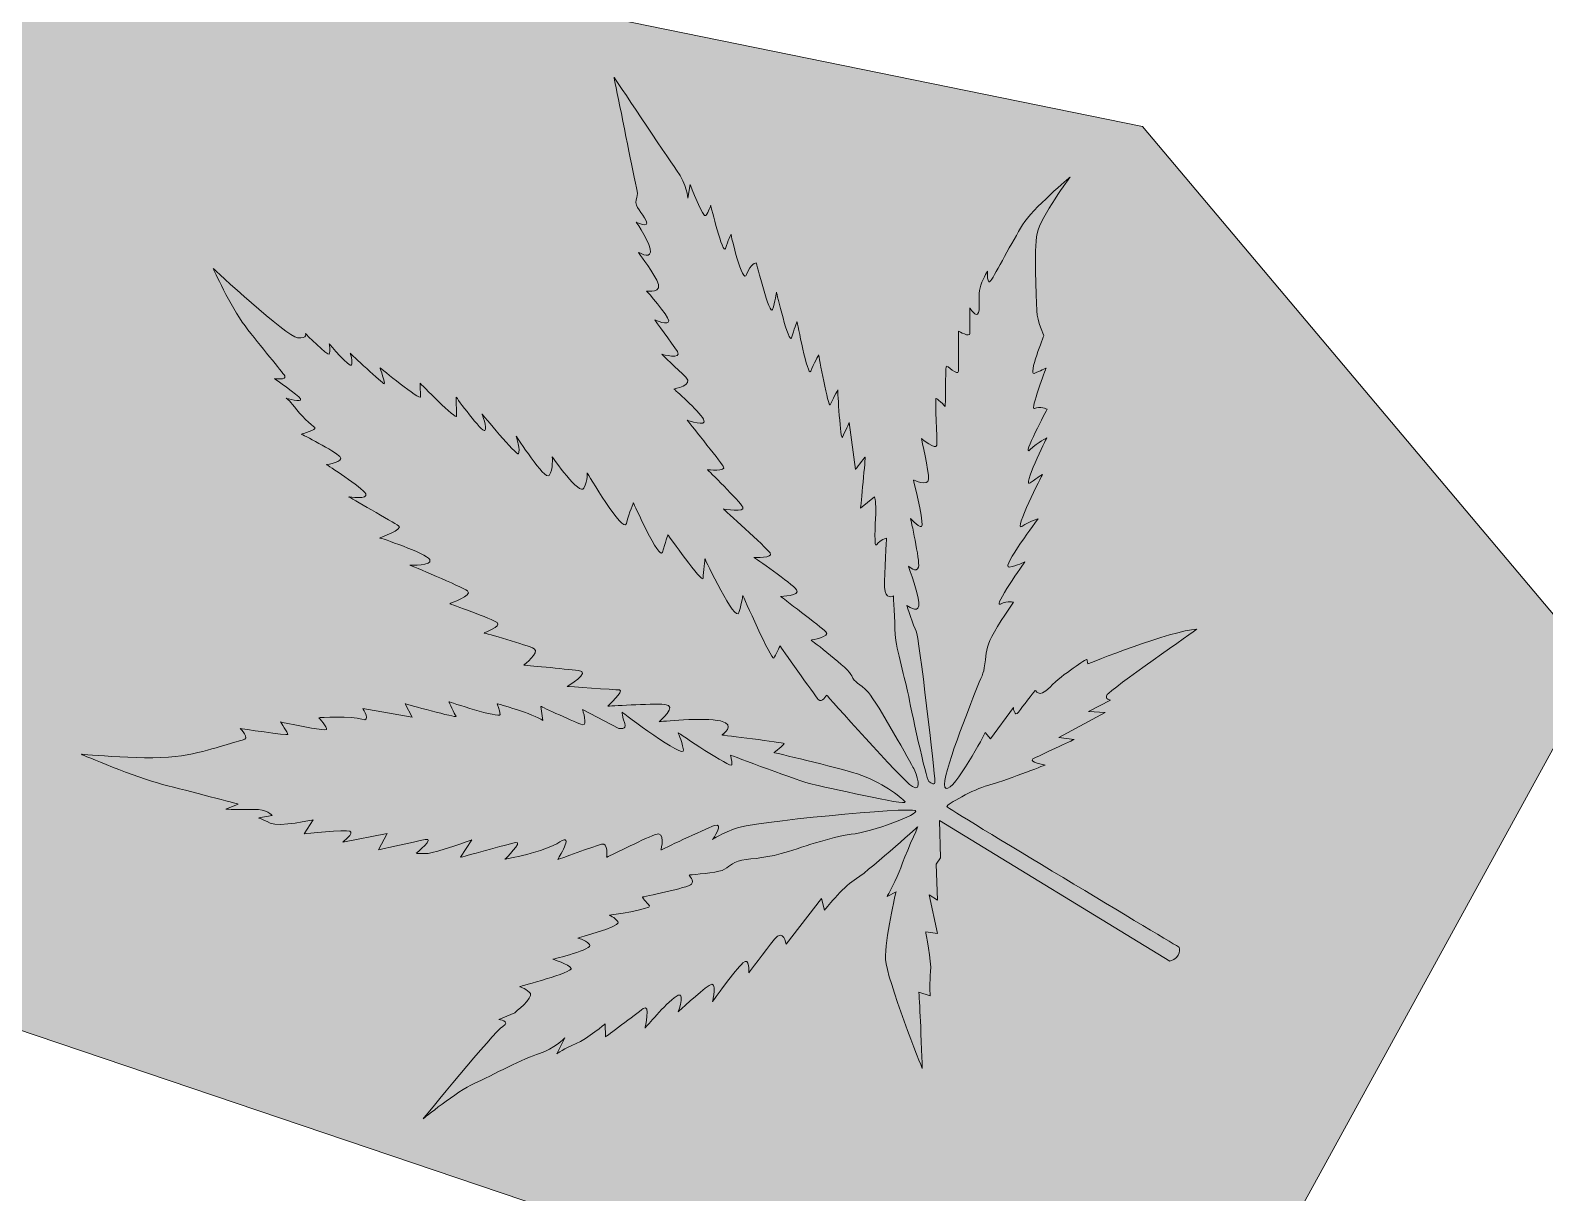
# Model space of a CAD drawing. Extents: x 566 to 1519, y -1337 to -562.
# Drawn here: x 837 to 891, y -1020.1 to -978.6 of the extents above; entities that cross this region are included whole.
import ezdxf

# ---------------------------------------------------------------- set-up
doc = ezdxf.new("R2010")
doc.units = 0
doc.header["$MEASUREMENT"] = 0
doc.layers.add('katman 1', color=7, linetype='Continuous')

msp = doc.modelspace()

# ---------------------------------------------------------------- hatches: boundary and pattern name
at = {"layer": 'katman 1', "true_color": 0x008000}
h = msp.add_hatch(color=96, dxfattribs=at)
h.dxf.hatch_style = 2
h.paths.add_polyline_path([(811.599, -1183.102), (830.718, -1164.508), (837.586, -1132.944), (803.123, -1095.325), (768.246, -1066.355), (785.827, -1038.681), (778.67, -1017.451), (820.256, -1006.788), (834.807, -1013.674), (867.184, -1024.628), (880.089, -1024.628), (892.869, -1001.333), (876.63, -982.037), (825.757, -971.66), (828.805, -941.233), (842.903, -931.447), (867.184, -949.16), (885.433, -949.16), (900.412, -946.895), (917.708, -920.377), (895.828, -899.882), (872.452, -907.978), (842.977, -920.377), (803.123, -943.122), (781.935, -937.318), (786.259, -926.882), (807.447, -915.423), (836.417, -868.749), (863.226, -848.427), (911.654, -822.915), (942.787, -842.806), (949.468, -869.182), (973.054, -911.964), (999.863, -924.961), (1039.561, -924.096), (1063.518, -901.179), (1072.506, -852.318), (1067.749, -822.915), (1082.451, -790.053), (1056.939, -723.997), (983.432, -716.546), (948.676, -727.356), (922.032, -745.432), (892.869, -758.109), (862.793, -748.976), (836.849, -758.109), (818.689, -778.81), (798.541, -794.377), (770.751, -800.431), (766.828, -814.762), (770.751, -847.13), (769.521, -869.182), (733.217, -891.948), (708.86, -872.12), (697.212, -867.452), (678.958, -875.668), (663.891, -898.585), (669.944, -909.827), (680.366, -926.882), (686.218, -943.554), (697.212, -952.202), (693.726, -966.427), (703.053, -983.334), (708.86, -991.118), (730.48, -998.864), (746.911, -1006.788), (743.452, -1017.451), (718.373, -1035.008), (686.224, -1055.112), (670.377, -1069.768), (653.946, -1103.973), (642.271, -1119.205), (635.353, -1142.863), (646.44, -1156.293), (683.349, -1151.08), (720.967, -1139.11), (758.775, -1132.944), (775.882, -1134.996), (791.448, -1145.093)])

# ---------------------------------------------------------------- linework, layer by layer
at = {"layer": 'katman 1', "lineweight": 0}
msp.add_lwpolyline([(768.246, -1066.355), (785.827, -1038.681), (778.67, -1017.451), (820.256, -1006.788), (834.807, -1013.674), (867.184, -1024.628), (880.089, -1024.628), (892.869, -1001.333), (876.63, -982.037), (825.757, -971.66), (828.805, -941.233), (842.903, -931.447), (867.184, -949.16), (885.433, -949.16), (900.412, -946.895), (917.708, -920.377), (895.828, -899.882), (872.452, -907.978), (842.977, -920.377), (803.123, -943.122), (781.935, -937.318), (786.259, -926.882), (807.447, -915.423), (836.417, -868.749)], dxfattribs=at)
for points, knots in [([(1502.148, -1023.164), (1471.571, -973.264), (1430.777, -934.7), (1331.077, -908.696), (1329.088, -908.036), (1313.959, -903.256), (1292.678, -903.256), (1276.991, -903.256), (1261.885, -905.849), (1247.792, -910.965), (1227.812, -918.213), (1216.896, -921.039), (1208.841, -921.039), (1200.187, -921.039), (1193.985, -917.748), (1182.728, -911.775), (1182.728, -911.775), (1181.957, -911.365), (1181.957, -911.365), (1175.047, -907.699), (1165.814, -905.841), (1154.516, -905.841), (1126.822, -905.841), (1087.694, -917.233), (1049.847, -936.312), (996.236, -963.341), (978.639, -985.6), (966.364, -1014.912), (959.064, -1032.339), (956.443, -1047.414), (955.53, -1054.85), (953.137, -1074.347), (957.086, -1077.212), (958.386, -1078.154), (958.962, -1078.571), (959.62, -1078.861), (960.32, -1079.006), (960.366, -1079.016), (960.463, -1079.037), (960.563, -1079.057), (959.046, -1088.194), (954.712, -1123.775), (973.492, -1149.926), (973.308, -1150.125), (973.11, -1150.301), (972.929, -1150.508), (972.432, -1151.078), (971.963, -1151.676), (971.513, -1152.292), (971.513, -1152.292), (831.634, -1264.002), (831.634, -1264.002), (830.994, -1264.328), (830.367, -1264.674), (829.75, -1265.047), (828.526, -1265.788), (827.381, -1266.627), (826.288, -1267.52), (824.151, -1268.155), (822.114, -1268.903), (820.267, -1269.826), (820.175, -1269.872), (820.081, -1269.916), (819.989, -1269.964), (819.953, -1269.985), (819.917, -1270.007), (819.877, -1270.025), (812.765, -1273.28), (807.921, -1278.657), (807.806, -1287.122), (806.08, -1289.35), (806.336, -1292.091), (807.661, -1294.706), (804.475, -1296.575), (803.957, -1300.646), (807.419, -1304.284), (807.755, -1304.049), (808.104, -1303.853), (808.451, -1303.654), (808.528, -1303.743), (808.592, -1303.83), (808.675, -1303.917), (809.137, -1303.595), (809.614, -1303.312), (810.1, -1303.05), (810.146, -1303.024), (810.195, -1303.002), (810.243, -1302.979), (810.256, -1302.971), (810.271, -1302.965), (810.286, -1302.958), (808.987, -1305.89), (810.442, -1308.085), (812.958, -1309.644), (812.739, -1310.277), (812.547, -1310.921), (812.41, -1311.59), (813.106, -1311.758), (813.733, -1311.98), (814.312, -1312.247), (813.713, -1315.584), (816.868, -1318.485), (821.26, -1320.364), (821.696, -1321.271), (822.148, -1322.145), (822.622, -1322.946), (822.179, -1323.198), (821.645, -1323.422), (821.003, -1323.617), (821.549, -1327.563), (824.834, -1328.455), (828.684, -1327.958), (829.316, -1329.349), (829.522, -1330.199), (828.673, -1329.497), (831.353, -1331.725), (834.902, -1332.885), (838.419, -1332.423), (838.786, -1332.423), (839.151, -1332.404), (839.518, -1332.37), (839.421, -1334.117), (840.375, -1335.965), (843.383, -1336.714), (843.974, -1336.86), (844.55, -1336.821), (845.113, -1336.655), (845.345, -1336.698), (845.575, -1336.729), (845.806, -1336.724), (845.89, -1336.721), (845.972, -1336.704), (846.054, -1336.698), (846.253, -1336.676), (846.451, -1336.643), (846.646, -1336.589), (846.734, -1336.566), (846.819, -1336.538), (846.906, -1336.505), (847.107, -1336.436), (847.305, -1336.349), (847.502, -1336.245), (847.563, -1336.215), (847.624, -1336.186), (847.686, -1336.151), (849.166, -1336.915), (850.808, -1337.171), (852.425, -1336.935), (852.939, -1336.964), (853.452, -1336.951), (853.964, -1336.88), (853.987, -1336.879), (854.005, -1336.877), (854.028, -1336.875), (854.471, -1336.811), (854.909, -1336.712), (855.345, -1336.581), (855.391, -1336.566), (855.438, -1336.551), (855.485, -1336.538), (855.902, -1336.403), (856.312, -1336.239), (856.714, -1336.044), (856.768, -1336.018), (856.819, -1335.99), (856.872, -1335.96), (857.271, -1335.758), (857.66, -1335.529), (858.033, -1335.264), (858.07, -1335.24), (858.104, -1335.21), (858.14, -1335.184), (858.525, -1334.904), (858.897, -1334.6), (859.244, -1334.257), (859.244, -1334.257), (859.244, -1334.256), (859.244, -1334.256), (859.246, -1334.256), (859.246, -1334.256), (859.248, -1334.256), (860.159, -1334.136), (861.059, -1333.966), (861.951, -1333.769), (862.098, -1333.736), (862.243, -1333.698), (862.391, -1333.663), (863.22, -1333.468), (864.041, -1333.237), (864.852, -1332.974), (864.893, -1332.959), (864.938, -1332.948), (864.982, -1332.933), (866.809, -1332.326), (868.57, -1331.542), (870.245, -1330.599), (870.246, -1330.596), (870.25, -1330.594), (870.251, -1330.593), (870.253, -1330.593), (870.253, -1330.593), (870.255, -1330.593), (870.459, -1330.558), (870.651, -1330.499), (870.852, -1330.45), (871.117, -1330.385), (871.382, -1330.32), (871.64, -1330.231), (871.836, -1330.163), (872.027, -1330.086), (872.219, -1330.005), (872.492, -1329.89), (872.762, -1329.759), (873.022, -1329.615), (873.174, -1329.531), (873.327, -1329.454), (873.473, -1329.364), (873.876, -1329.112), (874.266, -1328.835), (874.632, -1328.515), (874.632, -1328.515), (991.455, -1225.43), (991.455, -1225.43), (997.41, -1222.539), (1000.166, -1218.455), (1003.549, -1213.281), (1003.549, -1213.281), (1026.313, -1193.195), (1026.313, -1193.195), (1026.672, -1193.853), (1027.169, -1194.448), (1027.824, -1194.909), (1028.529, -1195.403), (1045.447, -1207.114), (1075.148, -1215.272), (1089.895, -1219.322), (1109.438, -1222.861), (1132.718, -1222.861), (1152.477, -1222.861), (1174.93, -1220.308), (1199.407, -1213.352), (1264.499, -1194.852), (1294.024, -1177.832), (1322.58, -1161.372), (1338.418, -1152.243), (1353.379, -1143.619), (1373.825, -1135.213), (1418.699, -1116.756), (1441.353, -1109.583), (1451.03, -1106.519), (1453.885, -1105.614), (1455.462, -1105.115), (1456.451, -1104.689), (1458.384, -1103.857), (1459.735, -1102.473), (1460.64, -1100.821), (1461.244, -1099.723), (1461.647, -1098.51), (1461.886, -1097.256), (1465.708, -1098.482), (1470.117, -1099.412), (1474.915, -1099.412), (1481.051, -1099.412), (1486.825, -1097.849), (1492.147, -1094.81), (1493.318, -1094.142), (1494.478, -1093.424), (1495.604, -1092.611), (1496.919, -1091.658), (1498.22, -1090.749), (1499.486, -1089.863), (1507.84, -1084.02), (1515.732, -1078.499), (1517.606, -1068.014), (1519.482, -1057.506), (1514.715, -1043.672), (1502.148, -1023.164)], [0, 0, 0, 0, 1, 1, 1, 2, 2, 2, 3, 3, 3, 4, 4, 4, 5, 5, 5, 6, 6, 6, 7, 7, 7, 8, 8, 8, 9, 9, 9, 10, 10, 10, 11, 11, 11, 12, 12, 12, 13, 13, 13, 14, 14, 14, 15, 15, 15, 16, 16, 16, 17, 17, 17, 18, 18, 18, 19, 19, 19, 20, 20, 20, 21, 21, 21, 22, 22, 22, 23, 23, 23, 24, 24, 24, 25, 25, 25, 26, 26, 26, 27, 27, 27, 28, 28, 28, 29, 29, 29, 30, 30, 30, 31, 31, 31, 32, 32, 32, 33, 33, 33, 34, 34, 34, 35, 35, 35, 36, 36, 36, 37, 37, 37, 38, 38, 38, 39, 39, 39, 40, 40, 40, 41, 41, 41, 42, 42, 42, 43, 43, 43, 44, 44, 44, 45, 45, 45, 46, 46, 46, 47, 47, 47, 48, 48, 48, 49, 49, 49, 50, 50, 50, 51, 51, 51, 52, 52, 52, 53, 53, 53, 54, 54, 54, 55, 55, 55, 56, 56, 56, 57, 57, 57, 58, 58, 58, 59, 59, 59, 60, 60, 60, 61, 61, 61, 62, 62, 62, 63, 63, 63, 64, 64, 64, 65, 65, 65, 66, 66, 66, 67, 67, 67, 68, 68, 68, 69, 69, 69, 70, 70, 70, 71, 71, 71, 72, 72, 72, 73, 73, 73, 74, 74, 74, 75, 75, 75, 76, 76, 76, 77, 77, 77, 78, 78, 78, 79, 79, 79, 80, 80, 80, 81, 81, 81, 82, 82, 82, 83, 83, 83, 84, 84, 84, 85, 85, 85, 86, 86, 86, 87, 87, 87, 88, 88, 88, 89, 89, 89, 90, 90, 90, 91, 91, 91, 92, 92, 92, 92]), ([(838.791, -1004.441), (838.82, -1004.464), (840.749, -1005.271), (841.687, -1005.514), (842.625, -1005.758), (844.382, -1006.215), (844.382, -1006.215), (844.382, -1006.215), (843.941, -1006.401), (843.941, -1006.401), (843.941, -1006.401), (844.474, -1006.424), (844.94, -1006.409), (845.409, -1006.391), (845.593, -1006.62), (845.593, -1006.62), (845.593, -1006.62), (845.113, -1006.706), (845.113, -1006.706), (845.113, -1006.706), (845.195, -1006.742), (845.524, -1006.895), (845.852, -1007.046), (847.061, -1006.78), (847.061, -1006.78), (847.061, -1006.78), (846.74, -1007.273), (846.74, -1007.273), (846.74, -1007.273), (848.203, -1007.127), (848.366, -1007.186), (848.526, -1007.244), (848.116, -1007.571), (848.116, -1007.571), (848.116, -1007.571), (849.696, -1007.272), (849.696, -1007.272), (849.696, -1007.272), (849.383, -1007.846), (849.383, -1007.846), (849.383, -1007.846), (850.675, -1007.569), (851.051, -1007.481), (851.428, -1007.39), (850.732, -1007.974), (850.732, -1007.974), (850.732, -1007.974), (850.903, -1007.996), (851.155, -1007.976), (851.412, -1007.959), (852.717, -1007.497), (852.717, -1007.497), (852.717, -1007.497), (852.314, -1008.117), (852.314, -1008.117), (852.314, -1008.117), (854.022, -1007.644), (854.287, -1007.588), (854.551, -1007.53), (853.897, -1008.187), (853.897, -1008.187), (853.897, -1008.187), (855.318, -1007.922), (855.853, -1007.568), (856.386, -1007.212), (855.782, -1008.191), (855.782, -1008.191), (855.782, -1008.191), (857.089, -1007.729), (857.337, -1007.648), (857.589, -1007.568), (857.522, -1008.117), (857.522, -1008.117), (857.522, -1008.117), (858.797, -1007.484), (859.233, -1007.31), (859.666, -1007.135), (859.458, -1007.853), (859.458, -1007.853), (859.458, -1007.853), (860.974, -1007.132), (861.361, -1006.987), (861.744, -1006.839), (861.3, -1007.481), (861.3, -1007.481), (861.3, -1007.481), (861.398, -1007.377), (862.043, -1007.109), (862.688, -1006.842), (868.338, -1006.322), (868.53, -1006.447), (868.723, -1006.572), (866.967, -1007.216), (866.244, -1007.295), (865.524, -1007.377), (864.413, -1007.795), (863.742, -1007.986), (863.069, -1008.173), (862.55, -1008.157), (862.211, -1008.256), (861.874, -1008.356), (861.874, -1008.54), (861.522, -1008.614), (861.17, -1008.692), (860.46, -1008.749), (860.46, -1008.749), (860.46, -1008.749), (860.656, -1008.965), (860.551, -1009.08), (860.446, -1009.194), (858.792, -1009.536), (858.792, -1009.536), (858.792, -1009.536), (858.932, -1009.718), (859.05, -1009.842), (859.169, -1009.965), (857.627, -1010.183), (857.627, -1010.183), (857.627, -1010.183), (857.915, -1010.324), (857.936, -1010.457), (857.956, -1010.592), (856.491, -1010.997), (856.491, -1010.997), (856.491, -1010.997), (856.724, -1011.04), (856.909, -1011.222), (857.095, -1011.405), (855.608, -1011.749), (855.608, -1011.749), (855.608, -1011.749), (856.184, -1011.94), (856.261, -1012.08), (856.335, -1012.22), (854.423, -1012.73), (854.423, -1012.73), (854.423, -1012.73), (854.703, -1012.837), (854.806, -1012.978), (854.912, -1013.123), (854.242, -1013.663), (854.242, -1013.663), (854.242, -1013.663), (853.674, -1013.903), (853.674, -1013.903), (853.674, -1013.903), (854.12, -1013.964), (853.819, -1014.15), (853.516, -1014.332), (850.976, -1017.451), (850.976, -1017.451), (850.976, -1017.451), (852.179, -1016.463), (852.802, -1016.184), (853.426, -1015.902), (854.593, -1015.274), (855.124, -1015.117), (855.652, -1014.958), (856.029, -1014.563), (856.029, -1014.563), (856.029, -1014.563), (855.744, -1015.124), (855.744, -1015.124), (855.744, -1015.124), (856.023, -1014.926), (856.431, -1014.764), (856.84, -1014.602), (857.471, -1014.053), (857.471, -1014.053), (857.471, -1014.053), (857.487, -1014.522), (857.487, -1014.522), (857.487, -1014.522), (858.555, -1013.722), (858.825, -1013.516), (859.096, -1013.311), (858.891, -1014.214), (858.891, -1014.214), (858.891, -1014.214), (859.463, -1013.52), (859.931, -1013.125), (860.401, -1012.73), (860.075, -1013.63), (860.075, -1013.63), (860.075, -1013.63), (860.854, -1012.901), (861.176, -1012.685), (861.497, -1012.467), (861.298, -1013.268), (861.298, -1013.268), (861.298, -1013.268), (862.124, -1012.113), (862.381, -1011.882), (862.636, -1011.652), (862.593, -1012.234), (862.593, -1012.234), (862.593, -1012.234), (863.167, -1011.463), (863.503, -1011.041), (863.839, -1010.62), (863.919, -1011.221), (863.919, -1011.221), (863.919, -1011.221), (865.18, -1009.585), (865.18, -1009.585), (865.18, -1009.585), (865.287, -1010.008), (865.287, -1010.008), (865.287, -1010.008), (865.956, -1009.164), (866.346, -1008.937), (866.736, -1008.711), (868.624, -1007.026), (868.624, -1007.026), (868.624, -1007.026), (868.133, -1008.111), (868.012, -1008.488), (867.887, -1008.864), (867.528, -1009.513), (867.528, -1009.513), (867.528, -1009.513), (867.844, -1009.351), (867.844, -1009.351), (867.844, -1009.351), (867.434, -1011.064), (867.469, -1011.759), (867.507, -1012.453), (868.777, -1015.654), (868.777, -1015.654), (868.777, -1015.654), (868.736, -1014.407), (868.714, -1013.967), (868.695, -1013.529), (868.66, -1012.927), (868.66, -1012.927), (868.66, -1012.927), (869.058, -1013.064), (869.058, -1013.064), (869.058, -1013.064), (869.037, -1012.534), (869.076, -1012.193), (869.114, -1011.853), (868.902, -1010.772), (868.902, -1010.772), (868.902, -1010.772), (869.322, -1010.831), (869.322, -1010.831), (869.322, -1010.831), (869.027, -1009.452), (869.027, -1009.452), (869.027, -1009.452), (869.326, -1009.646), (869.326, -1009.646), (869.326, -1009.646), (869.275, -1008.366), (869.275, -1008.366), (869.275, -1008.366), (869.427, -1008.131), (869.427, -1008.131), (869.427, -1008.131), (869.399, -1006.799), (869.399, -1006.799), (869.399, -1006.799), (877.61, -1011.823), (877.61, -1011.823), (878.054, -1011.705), (877.936, -1011.321), (877.936, -1011.321), (877.936, -1011.321), (869.67, -1006.378), (869.656, -1006.307), (869.641, -1006.237), (870.607, -1005.687), (871.12, -1005.554), (871.633, -1005.42), (873.157, -1004.825), (873.157, -1004.825), (873.157, -1004.825), (872.542, -1004.71), (872.728, -1004.608), (872.917, -1004.506), (874.192, -1003.913), (874.192, -1003.913), (874.192, -1003.913), (873.648, -1003.844), (873.648, -1003.844), (873.648, -1003.844), (875.305, -1002.952), (875.305, -1002.952), (875.305, -1002.952), (874.704, -1002.908), (874.704, -1002.908), (874.704, -1002.908), (875.492, -1002.505), (875.492, -1002.505), (875.492, -1002.505), (875.263, -1002.478), (875.375, -1002.309), (875.489, -1002.138), (878.573, -999.977), (878.573, -999.977), (877.705, -1000.004), (874.688, -1001.213), (874.688, -1001.213), (874.688, -1001.213), (874.653, -1001.047), (874.653, -1001.047), (874.653, -1001.047), (873.791, -1001.562), (873.34, -1002.041), (872.887, -1002.519), (872.843, -1002.085), (872.789, -1002.171), (872.733, -1002.256), (872.366, -1002.73), (872.213, -1002.934), (872.058, -1003.137), (872.032, -1002.776), (872.032, -1002.776), (872.032, -1002.776), (871.209, -1003.885), (871.209, -1003.885), (871.209, -1003.885), (871.026, -1003.665), (871.026, -1003.665), (871.026, -1003.665), (869.932, -1005.756), (869.629, -1005.662), (869.326, -1005.565), (870.371, -1003.018), (870.646, -1002.281), (870.921, -1001.545), (870.956, -1001.649), (871.01, -1001.218), (871.066, -1000.788), (871.051, -1000.657), (871.258, -1000.242), (871.467, -999.827), (872.032, -999.018), (872.032, -999.018), (872.032, -999.018), (871.857, -998.945), (871.564, -999.082), (871.273, -999.217), (872.438, -997.578), (872.438, -997.578), (872.438, -997.578), (872.163, -997.723), (871.875, -997.759), (871.586, -997.795), (872.91, -996.036), (872.91, -996.036), (872.91, -996.036), (872.641, -996.105), (872.328, -996.309), (872.014, -996.512), (873.067, -994.453), (873.067, -994.453), (873.067, -994.453), (872.935, -994.531), (872.626, -994.756), (872.316, -994.981), (873.218, -993.153), (873.218, -993.153), (873.218, -993.153), (872.927, -993.288), (872.619, -993.576), (872.31, -993.862), (873.235, -992.125), (873.235, -992.125), (873.235, -992.125), (872.961, -992.013), (872.785, -992.099), (872.609, -992.186), (873.193, -990.659), (873.193, -990.659), (873.193, -990.659), (872.981, -990.766), (872.764, -990.848), (872.55, -990.93), (873.116, -989.494), (873.116, -989.494), (873.116, -989.494), (872.873, -989.008), (872.863, -988.617), (872.856, -988.225), (872.747, -986.461), (872.877, -985.854), (873.009, -985.25), (874.051, -983.845), (874.051, -983.845), (874.051, -983.845), (872.71, -984.975), (872.357, -985.548), (872.005, -986.122), (871.375, -987.315), (871.229, -987.536), (871.085, -987.758), (871.1, -987.2), (871.1, -987.2), (871.1, -987.2), (870.904, -987.545), (870.839, -987.791), (870.773, -988.031), (870.852, -988.46), (870.783, -988.678), (870.712, -988.895), (870.473, -988.513), (870.473, -988.513), (870.473, -988.513), (870.47, -989.267), (870.477, -989.423), (870.488, -989.581), (870.074, -989.344), (870.074, -989.344), (870.074, -989.344), (870.075, -990.562), (870.07, -990.772), (870.067, -990.98), (869.637, -990.501), (869.626, -990.614), (869.611, -990.726), (869.6, -992.029), (869.6, -992.029), (869.6, -992.029), (869.271, -991.69), (869.259, -991.755), (869.247, -991.82), (869.308, -993.199), (869.295, -993.405), (869.284, -993.611), (868.751, -993.176), (868.751, -993.176), (868.751, -993.176), (869.017, -994.348), (869.006, -994.621), (868.994, -994.898), (868.468, -994.654), (868.468, -994.654), (868.468, -994.654), (868.793, -996.03), (868.777, -996.255), (868.762, -996.48), (868.359, -996.021), (868.359, -996.021), (868.359, -996.021), (868.701, -997.524), (868.645, -997.761), (868.591, -997.998), (868.283, -997.731), (868.283, -997.731), (868.283, -997.731), (868.713, -998.876), (868.658, -999.146), (868.606, -999.418), (868.231, -999.128), (868.231, -999.128), (868.231, -999.128), (868.466, -999.892), (868.565, -1000.045), (868.662, -1000.201), (869.229, -1005.212), (869.233, -1005.397), (869.234, -1005.58), (869.111, -1005.468), (869.015, -1005.407), (868.917, -1005.343), (868.356, -1002.71), (868.273, -1002.278), (868.191, -1001.845), (867.841, -1000.67), (867.816, -1000.168), (867.791, -999.664), (867.752, -998.789), (867.752, -998.789), (867.752, -998.789), (867.456, -998.96), (867.436, -998.478), (867.416, -997.993), (867.508, -996.727), (867.508, -996.727), (867.508, -996.727), (867.271, -996.788), (867.159, -996.959), (867.049, -997.13), (867.102, -996.252), (867.123, -995.868), (867.141, -995.485), (867.075, -995.259), (867.075, -995.259), (867.075, -995.259), (866.577, -995.653), (866.577, -995.653), (866.577, -995.653), (866.769, -993.783), (866.735, -993.836), (866.7, -993.889), (866.402, -994.275), (866.402, -994.275), (866.402, -994.275), (866.177, -992.607), (866.177, -992.607), (866.177, -992.607), (866.016, -992.928), (865.937, -993.12), (865.858, -993.313), (865.762, -991.44), (865.762, -991.44), (865.762, -991.44), (865.558, -991.825), (865.497, -991.965), (865.432, -992.107), (865.083, -990.191), (865.083, -990.191), (865.083, -990.191), (864.905, -990.515), (864.8, -990.767), (864.696, -991.021), (864.316, -989.007), (864.316, -989.007), (864.316, -989.007), (864.201, -989.298), (864.112, -989.576), (864.023, -989.852), (863.58, -987.953), (863.58, -987.953), (863.58, -987.953), (863.529, -988.315), (863.437, -988.574), (863.345, -988.834), (862.86, -986.905), (862.86, -986.905), (862.86, -986.905), (862.657, -986.912), (862.514, -987.322), (862.373, -987.73), (861.953, -985.888), (861.953, -985.888), (861.953, -985.888), (861.851, -986.112), (861.762, -986.389), (861.673, -986.667), (861.235, -984.86), (861.235, -984.86), (861.235, -984.86), (861.153, -985.08), (861.061, -985.22), (860.972, -985.358), (860.503, -984.111), (860.503, -984.111), (860.503, -984.111), (860.414, -984.6), (860.414, -984.6), (860.414, -984.6), (860.398, -984.133), (860.015, -983.594), (859.633, -983.058), (857.786, -980.277), (857.786, -980.277), (857.786, -980.277), (858.265, -982.658), (858.445, -983.552), (858.626, -984.444), (858.654, -984.402), (858.578, -984.657), (858.506, -984.914), (858.805, -985.108), (858.93, -985.405), (859.058, -985.702), (858.581, -985.452), (858.581, -985.452), (858.581, -985.452), (859.124, -986.259), (859.086, -986.525), (859.05, -986.792), (858.639, -986.492), (858.655, -986.535), (858.675, -986.576), (859.035, -987.025), (859.309, -987.522), (859.58, -988.018), (858.948, -987.912), (858.948, -987.912), (858.948, -987.912), (859.722, -988.781), (859.736, -988.972), (859.75, -989.163), (859.239, -988.939), (859.239, -988.939), (859.239, -988.939), (859.853, -989.78), (860.044, -990.071), (860.237, -990.363), (859.493, -990.168), (859.493, -990.168), (859.493, -990.168), (860.047, -990.695), (860.349, -990.985), (860.651, -991.271), (859.922, -991.407), (859.922, -991.407), (859.922, -991.407), (860.809, -992.181), (860.974, -992.485), (861.142, -992.793), (860.391, -992.518), (860.391, -992.518), (860.391, -992.518), (861.545, -993.951), (861.683, -994.162), (861.82, -994.374), (861.117, -994.284), (861.117, -994.284), (861.117, -994.284), (862.272, -995.413), (862.381, -995.621), (862.489, -995.829), (861.685, -995.687), (861.685, -995.687), (861.685, -995.687), (863.204, -997.053), (863.35, -997.255), (863.493, -997.456), (862.774, -997.413), (862.774, -997.413), (862.774, -997.413), (864.135, -998.343), (864.293, -998.567), (864.451, -998.792), (863.727, -998.807), (863.727, -998.807), (863.727, -998.807), (865.16, -999.905), (865.343, -1000.069), (865.525, -1000.234), (864.814, -1000.367), (864.814, -1000.367), (864.814, -1000.367), (866.175, -1001.387), (866.267, -1001.646), (866.36, -1001.901), (866.519, -1001.869), (866.857, -1002.24), (867.194, -1002.612), (868.385, -1004.785), (868.476, -1004.95), (868.568, -1005.116), (868.808, -1005.819), (868.426, -1005.588), (868.045, -1005.356), (865.369, -1002.325), (865.369, -1002.325), (865.369, -1002.325), (865.203, -1002.63), (865.07, -1002.482), (864.938, -1002.334), (863.704, -1000.576), (863.704, -1000.576), (863.704, -1000.576), (863.556, -1000.92), (863.482, -1001.011), (863.409, -1001.101), (862.377, -998.773), (862.377, -998.773), (862.377, -998.773), (862.354, -998.972), (862.241, -999.383), (862.127, -999.796), (861.03, -997.471), (861.03, -997.471), (861.03, -997.471), (860.974, -997.935), (860.964, -998.159), (860.957, -998.381), (859.713, -996.615), (859.713, -996.615), (859.713, -996.615), (859.605, -996.879), (859.511, -997.231), (859.421, -997.581), (858.479, -995.467), (858.479, -995.467), (858.479, -995.467), (858.334, -995.783), (858.231, -996.202), (858.126, -996.62), (856.829, -994.394), (856.829, -994.394), (856.829, -994.394), (856.854, -994.638), (856.714, -994.945), (856.577, -995.251), (855.582, -993.828), (855.582, -993.828), (855.582, -993.828), (855.624, -994.28), (855.475, -994.489), (855.325, -994.695), (854.3, -993.086), (854.3, -993.086), (854.3, -993.086), (854.451, -993.626), (854.379, -993.716), (854.305, -993.805), (853.077, -992.293), (853.077, -992.293), (853.077, -992.293), (853.268, -992.798), (853.177, -992.89), (853.085, -992.984), (852.157, -991.695), (852.157, -991.695), (852.157, -991.695), (852.162, -992.201), (852.172, -992.377), (852.182, -992.549), (850.867, -991.194), (850.867, -991.194), (850.867, -991.194), (850.879, -991.551), (850.882, -991.691), (850.882, -991.829), (849.442, -990.652), (849.442, -990.652), (849.442, -990.652), (849.636, -991.217), (849.59, -991.22), (849.544, -991.22), (848.378, -990.131), (848.378, -990.131), (848.378, -990.131), (848.473, -990.433), (848.424, -990.55), (848.374, -990.674), (847.624, -989.792), (847.624, -989.792), (847.624, -989.792), (847.685, -990.073), (847.627, -990.159), (847.573, -990.244), (846.78, -989.425), (846.78, -989.425), (846.78, -989.425), (846.874, -989.607), (846.5, -989.579), (846.123, -989.546), (843.489, -987.108), (843.489, -987.108), (843.489, -987.108), (844.098, -988.447), (844.626, -989.155), (845.156, -989.864), (845.962, -990.782), (846.039, -990.94), (846.12, -991.1), (845.672, -991.037), (845.672, -991.037), (845.672, -991.037), (846.528, -991.62), (846.602, -991.761), (846.679, -991.903), (846.089, -991.733), (846.089, -991.733), (846.089, -991.733), (846.197, -991.774), (846.386, -992.047), (846.572, -992.321), (847.023, -992.706), (847.112, -992.78), (847.203, -992.852), (846.638, -993.018), (846.638, -993.018), (846.638, -993.018), (847.828, -993.624), (848.009, -993.816), (848.188, -994.009), (847.533, -994.101), (847.533, -994.101), (847.533, -994.101), (848.807, -994.927), (848.929, -995.144), (849.047, -995.358), (848.325, -995.253), (848.325, -995.253), (848.325, -995.253), (849.909, -996.163), (850.104, -996.286), (850.296, -996.413), (849.429, -996.717), (849.429, -996.717), (849.429, -996.717), (851.088, -997.26), (851.211, -997.492), (851.333, -997.726), (850.505, -997.69), (850.505, -997.69), (850.505, -997.69), (852.34, -998.453), (852.557, -998.61), (852.774, -998.766), (851.924, -999.067), (851.924, -999.067), (851.924, -999.067), (853.462, -999.61), (853.62, -999.742), (853.776, -999.874), (853.153, -1000.109), (853.153, -1000.109), (853.153, -1000.109), (854.711, -1000.543), (854.935, -1000.673), (855.157, -1000.8), (854.57, -1001.256), (854.57, -1001.256), (854.57, -1001.256), (856.031, -1001.397), (856.515, -1001.452), (856.997, -1001.506), (856.116, -1002.018), (856.116, -1002.018), (856.116, -1002.018), (857.793, -1002.131), (857.981, -1002.146), (858.17, -1002.161), (857.561, -1002.725), (857.561, -1002.725), (857.561, -1002.725), (859.1, -1002.628), (859.597, -1002.661), (860.092, -1002.695), (859.394, -1003.278), (859.394, -1003.278), (859.394, -1003.278), (860.992, -1003.112), (861.586, -1003.252), (862.178, -1003.393), (861.627, -1003.752), (861.627, -1003.752), (861.627, -1003.752), (863.825, -1004.023), (863.853, -1004.055), (863.878, -1004.086), (863.49, -1004.382), (863.49, -1004.382), (863.49, -1004.382), (865.634, -1004.876), (866.467, -1005.142), (867.299, -1005.409), (868.03, -1005.972), (868.165, -1006.138), (868.301, -1006.302), (865.219, -1005.582), (864.856, -1005.511), (864.49, -1005.442), (861.94, -1004.469), (861.94, -1004.469), (861.94, -1004.469), (861.992, -1004.672), (861.986, -1004.82), (861.981, -1004.97), (860.069, -1003.67), (860.069, -1003.67), (860.069, -1003.67), (860.181, -1003.893), (860.265, -1004.282), (860.347, -1004.672), (858.076, -1002.941), (858.076, -1002.941), (858.076, -1002.941), (858.071, -1003.089), (858.168, -1003.336), (858.265, -1003.579), (857.958, -1003.518), (857.958, -1003.518), (857.958, -1003.518), (856.661, -1002.842), (856.661, -1002.842), (856.661, -1002.842), (856.865, -1003.444), (856.658, -1003.388), (856.452, -1003.329), (855.18, -1002.733), (855.18, -1002.733), (855.18, -1002.733), (855.251, -1003.237), (855.251, -1003.237), (854.92, -1002.993), (853.617, -1002.635), (853.617, -1002.635), (853.617, -1002.635), (853.714, -1002.865), (853.719, -1003.018), (853.722, -1003.174), (851.894, -1002.567), (851.894, -1002.567), (851.894, -1002.567), (852.098, -1003.003), (852.152, -1003.082), (852.207, -1003.166), (850.341, -1002.638), (850.341, -1002.638), (850.341, -1002.638), (850.589, -1003.12), (850.589, -1003.12), (850.589, -1003.12), (848.827, -1002.811), (848.827, -1002.811), (848.827, -1002.811), (849.143, -1003.306), (848.794, -1003.188), (848.447, -1003.067), (847.259, -1003.136), (847.259, -1003.136), (847.259, -1003.136), (847.565, -1003.487), (847.533, -1003.558), (847.502, -1003.629), (845.896, -1003.288), (845.896, -1003.288), (845.896, -1003.288), (846.156, -1003.686), (846.156, -1003.732), (846.158, -1003.777), (844.45, -1003.522), (844.45, -1003.522), (844.45, -1003.522), (844.851, -1003.89), (844.529, -1003.938), (844.209, -1003.989), (843.454, -1004.308), (842.358, -1004.494), (841.271, -1004.682), (838.758, -1004.423), (838.791, -1004.441)], [0, 0, 0, 0, 1, 1, 1, 2, 2, 2, 3, 3, 3, 4, 4, 4, 5, 5, 5, 6, 6, 6, 7, 7, 7, 8, 8, 8, 9, 9, 9, 10, 10, 10, 11, 11, 11, 12, 12, 12, 13, 13, 13, 14, 14, 14, 15, 15, 15, 16, 16, 16, 17, 17, 17, 18, 18, 18, 19, 19, 19, 20, 20, 20, 21, 21, 21, 22, 22, 22, 23, 23, 23, 24, 24, 24, 25, 25, 25, 26, 26, 26, 27, 27, 27, 28, 28, 28, 29, 29, 29, 30, 30, 30, 31, 31, 31, 32, 32, 32, 33, 33, 33, 34, 34, 34, 35, 35, 35, 36, 36, 36, 37, 37, 37, 38, 38, 38, 39, 39, 39, 40, 40, 40, 41, 41, 41, 42, 42, 42, 43, 43, 43, 44, 44, 44, 45, 45, 45, 46, 46, 46, 47, 47, 47, 48, 48, 48, 49, 49, 49, 50, 50, 50, 51, 51, 51, 52, 52, 52, 53, 53, 53, 54, 54, 54, 55, 55, 55, 56, 56, 56, 57, 57, 57, 58, 58, 58, 59, 59, 59, 60, 60, 60, 61, 61, 61, 62, 62, 62, 63, 63, 63, 64, 64, 64, 65, 65, 65, 66, 66, 66, 67, 67, 67, 68, 68, 68, 69, 69, 69, 70, 70, 70, 71, 71, 71, 72, 72, 72, 73, 73, 73, 74, 74, 74, 75, 75, 75, 76, 76, 76, 77, 77, 77, 78, 78, 78, 79, 79, 79, 80, 80, 80, 81, 81, 81, 82, 82, 82, 83, 83, 83, 84, 84, 84, 85, 85, 85, 86, 86, 86, 87, 87, 87, 88, 88, 88, 89, 89, 89, 90, 90, 90, 91, 91, 91, 92, 92, 92, 93, 93, 93, 94, 94, 94, 95, 95, 95, 96, 96, 96, 97, 97, 97, 98, 98, 98, 99, 99, 99, 100, 100, 100, 101, 101, 101, 102, 102, 102, 103, 103, 103, 104, 104, 104, 105, 105, 105, 106, 106, 106, 107, 107, 107, 108, 108, 108, 109, 109, 109, 110, 110, 110, 111, 111, 111, 112, 112, 112, 113, 113, 113, 114, 114, 114, 115, 115, 115, 116, 116, 116, 117, 117, 117, 118, 118, 118, 119, 119, 119, 120, 120, 120, 121, 121, 121, 122, 122, 122, 123, 123, 123, 124, 124, 124, 125, 125, 125, 126, 126, 126, 127, 127, 127, 128, 128, 128, 129, 129, 129, 130, 130, 130, 131, 131, 131, 132, 132, 132, 133, 133, 133, 134, 134, 134, 135, 135, 135, 136, 136, 136, 137, 137, 137, 138, 138, 138, 139, 139, 139, 140, 140, 140, 141, 141, 141, 142, 142, 142, 143, 143, 143, 144, 144, 144, 145, 145, 145, 146, 146, 146, 147, 147, 147, 148, 148, 148, 149, 149, 149, 150, 150, 150, 151, 151, 151, 152, 152, 152, 153, 153, 153, 154, 154, 154, 155, 155, 155, 156, 156, 156, 157, 157, 157, 158, 158, 158, 159, 159, 159, 160, 160, 160, 161, 161, 161, 162, 162, 162, 163, 163, 163, 164, 164, 164, 165, 165, 165, 166, 166, 166, 167, 167, 167, 168, 168, 168, 169, 169, 169, 170, 170, 170, 171, 171, 171, 172, 172, 172, 173, 173, 173, 174, 174, 174, 175, 175, 175, 176, 176, 176, 177, 177, 177, 178, 178, 178, 179, 179, 179, 180, 180, 180, 181, 181, 181, 182, 182, 182, 183, 183, 183, 184, 184, 184, 185, 185, 185, 186, 186, 186, 187, 187, 187, 188, 188, 188, 189, 189, 189, 190, 190, 190, 191, 191, 191, 192, 192, 192, 193, 193, 193, 194, 194, 194, 195, 195, 195, 196, 196, 196, 197, 197, 197, 198, 198, 198, 199, 199, 199, 200, 200, 200, 201, 201, 201, 202, 202, 202, 203, 203, 203, 204, 204, 204, 205, 205, 205, 206, 206, 206, 207, 207, 207, 208, 208, 208, 209, 209, 209, 210, 210, 210, 211, 211, 211, 212, 212, 212, 213, 213, 213, 214, 214, 214, 215, 215, 215, 216, 216, 216, 217, 217, 217, 218, 218, 218, 219, 219, 219, 220, 220, 220, 221, 221, 221, 222, 222, 222, 223, 223, 223, 224, 224, 224, 225, 225, 225, 226, 226, 226, 227, 227, 227, 228, 228, 228, 229, 229, 229, 230, 230, 230, 231, 231, 231, 232, 232, 232, 233, 233, 233, 234, 234, 234, 235, 235, 235, 236, 236, 236, 237, 237, 237, 238, 238, 238, 239, 239, 239, 240, 240, 240, 241, 241, 241, 242, 242, 242, 243, 243, 243, 244, 244, 244, 245, 245, 245, 246, 246, 246, 247, 247, 247, 248, 248, 248, 249, 249, 249, 250, 250, 250, 251, 251, 251, 252, 252, 252, 253, 253, 253, 254, 254, 254, 255, 255, 255, 256, 256, 256, 257, 257, 257, 258, 258, 258, 259, 259, 259, 260, 260, 260, 261, 261, 261, 262, 262, 262, 263, 263, 263, 264, 264, 264, 265, 265, 265, 266, 266, 266, 267, 267, 267, 268, 268, 268, 269, 269, 269, 270, 270, 270, 271, 271, 271, 272, 272, 272, 273, 273, 273, 274, 274, 274, 275, 275, 275, 276, 276, 276, 277, 277, 277, 278, 278, 278, 279, 279, 279, 280, 280, 280, 281, 281, 281, 282, 282, 282, 283, 283, 283, 284, 284, 284, 285, 285, 285, 286, 286, 286, 287, 287, 287, 288, 288, 288, 289, 289, 289, 290, 290, 290, 291, 291, 291, 292, 292, 292, 293, 293, 293, 294, 294, 294, 295, 295, 295, 296, 296, 296, 297, 297, 297, 298, 298, 298, 299, 299, 299, 300, 300, 300, 301, 301, 301, 302, 302, 302, 303, 303, 303, 304, 304, 304, 305, 305, 305, 306, 306, 306, 307, 307, 307, 308, 308, 308, 309, 309, 309, 310, 310, 310, 311, 311, 311, 311])]:
    msp.add_open_spline(points, degree=3, knots=knots, dxfattribs=at)

doc.saveas('drawing.dxf')
